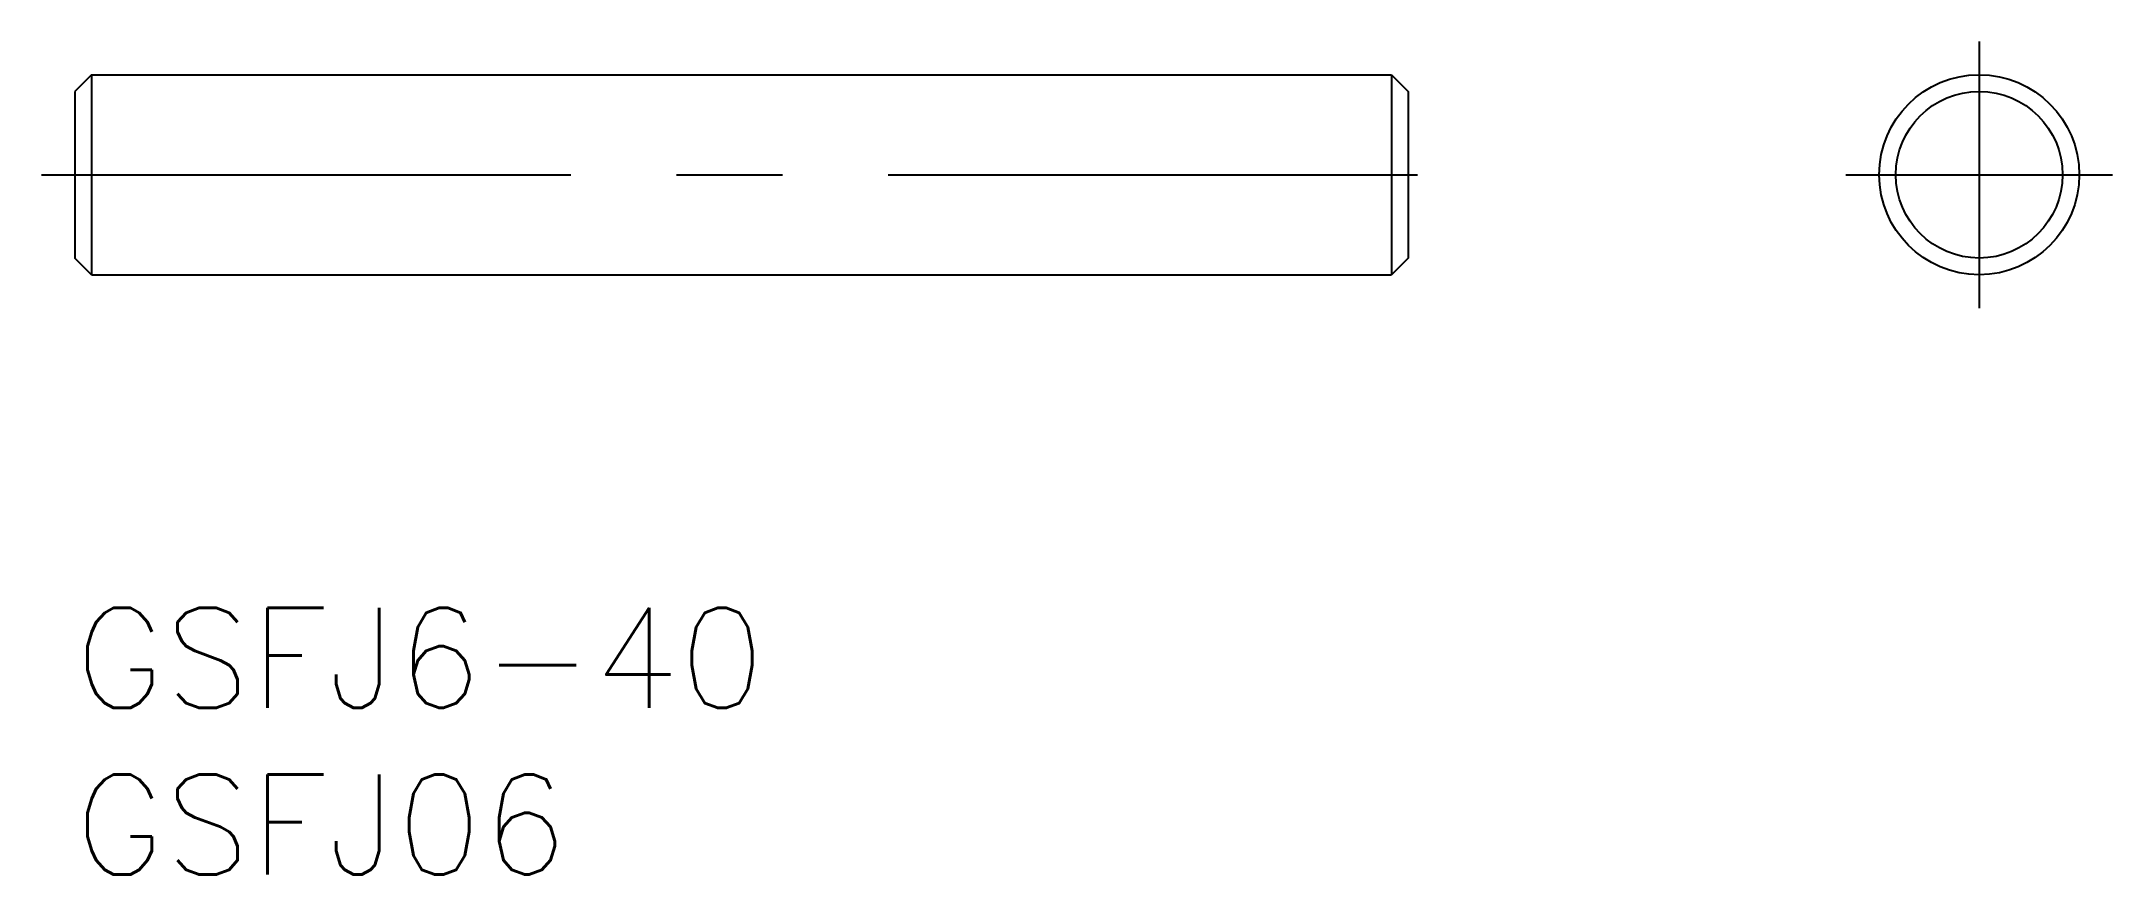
# Model space of a CAD drawing. Extents: x -1 to 61.1, y -8 to 17.
import ezdxf

# ---------------------------------------------------------------- set-up
doc = ezdxf.new("R2010")
doc.units = 0
doc.header["$LTSCALE"] = 0.5
doc.linetypes.add('CENTER', pattern=[50.8, 31.75, -6.35, 6.35, -6.35])
for name, color, linetype in [('MSM_CENTER', 1, 'CENTER'), ('MSM_CONTINUOUS', 7, 'CONTINUOUS'), ('MSM_PART_NUMBER', 7, 'CONTINUOUS')]:
    doc.layers.add(name, color=color, linetype=linetype)
doc.styles.get("Standard").update_dxf_attribs({"font": 'txt.shx', "height": 3, "bigfont": 'bigfont.shx'})

# ---------------------------------------------------------------- blocks, each defined once
blk = doc.blocks.new('*U7')
at = {"layer": 'MSM_PART_NUMBER'}
blk.add_text('GSFJ6-40', height=3, dxfattribs=at).set_placement((0, -3))
blk = doc.blocks.new('*U8')
at = {"layer": 'MSM_PART_NUMBER'}
blk.add_text('GSFJ06', height=3, dxfattribs=at).set_placement((0, -8))

msp = doc.modelspace()

# ---------------------------------------------------------------- linework, layer by layer
at = {"layer": 'MSM_CENTER'}
for p, q in [((57.125, 17), (57.125, 9)), ((-1, 13), (41, 13)), ((53.125, 13), (61.125, 13))]:
    msp.add_line(p, q, dxfattribs=at)
at = {"layer": 'MSM_CONTINUOUS'}
for p, q in [((0.5, 16), (0, 15.5)), ((0.5, 16), (39.5, 16)), ((0.5, 16), (0.5, 10)), ((39.5, 16), (40, 15.5)), ((39.5, 16), (39.5, 10)), ((0, 15.5), (0, 10.5)), ((40, 15.5), (40, 10.5)), ((0.5, 10), (0, 10.5)), ((0.5, 10), (39.5, 10)), ((40, 10.5), (39.5, 10))]:
    msp.add_line(p, q, dxfattribs=at)
for radius in [3, 2.5]:
    msp.add_circle((57.125, 13), radius, dxfattribs=at)

# ---------------------------------------------------------------- block references
for name in ['*U7', '*U8']:
    msp.add_blockref(name, (0, 0), dxfattribs=at)

doc.saveas('drawing.dxf')
